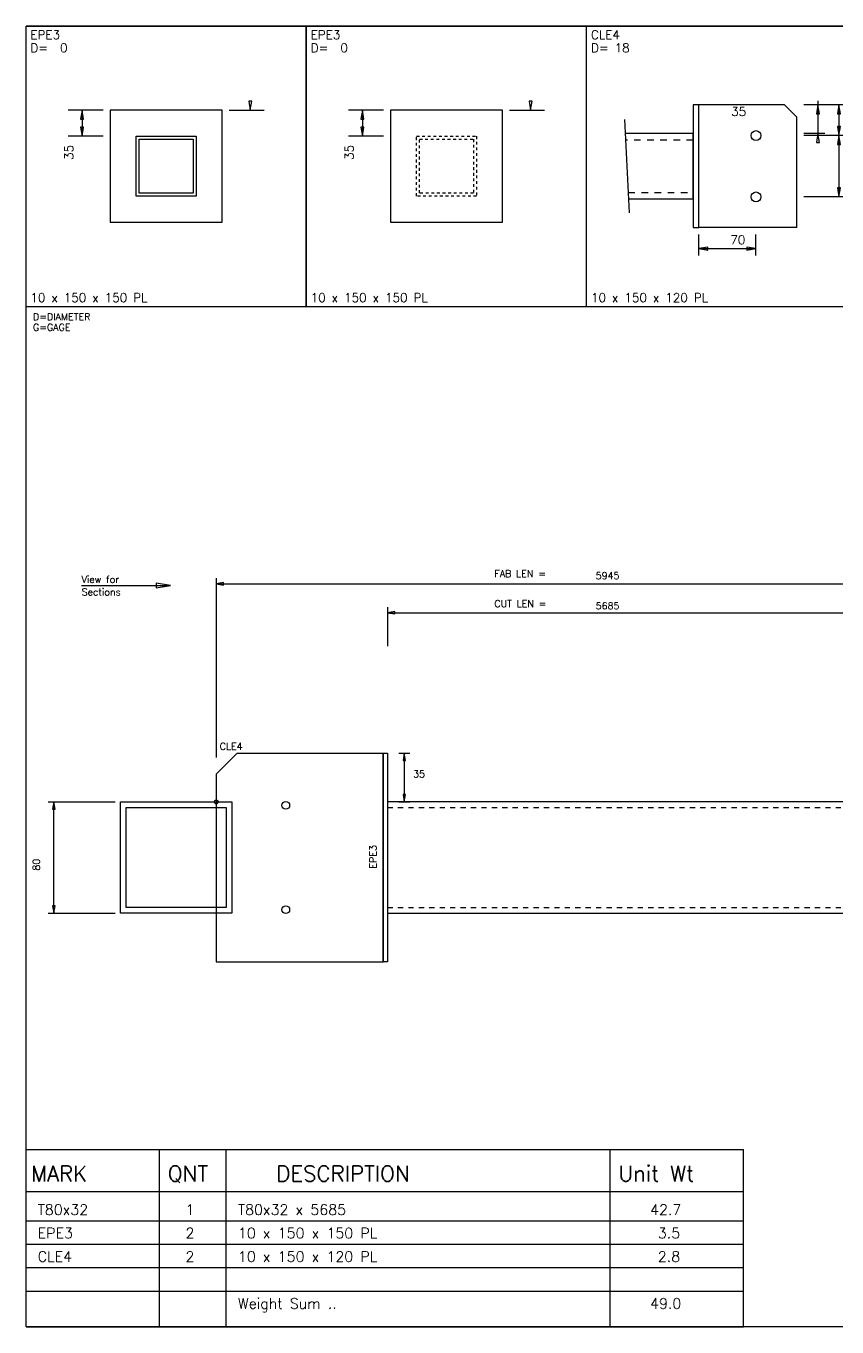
# Model space of a CAD drawing. Extents: x 0 to 428, y 0 to 297.
# Drawn here: x 0 to 185.2, y 0 to 297 of the extents above; entities that cross this region are included whole.
import ezdxf

# ---------------------------------------------------------------- set-up
doc = ezdxf.new("R2010")
doc.units = 0
doc.linetypes.add('CONTIN', pattern=[0])
doc.linetypes.add('DASHED', pattern=[2.38, 1.19, -1.19])
doc.layers.get('0').update_dxf_attribs({"linetype": 'CONTIN'})
for name, color, linetype in [('1', 7, 'CONTIN'), ('10', 7, 'CONTIN'), ('11', 7, 'CONTIN'), ('12', 2, 'CONTIN'), ('13', 2, 'CONTIN'), ('14', 7, 'CONTIN'), ('15', 6, 'CONTIN'), ('16', 7, 'CONTIN'), ('2', 7, 'CONTIN'), ('20', 7, 'CONTIN'), ('21', 7, 'CONTIN'), ('22', 7, 'CONTIN'), ('3', 1, 'CONTIN'), ('6', 4, 'CONTIN'), ('7', 3, 'DASHED')]:
    doc.layers.add(name, color=color, linetype=linetype)
doc.styles.add('SIMPLEX', font='SIMPLEX')

# ---------------------------------------------------------------- blocks, each defined once
blk = doc.blocks.new('CZEBORDR')
at = {"layer": '22'}
for p, q in [((0, 0), (0, 297)), ((0, 297), (420, 297)), ((420, 297), (420, 0)), ((420, 0), (0, 0))]:
    blk.add_line(p, q, dxfattribs=at)
blk = doc.blocks.new('LOGO')
at = {"linetype": 'CONTINUOUS'}
blk.add_line((0, 297), (-420, 297), dxfattribs=at)
at = {"layer": '14'}
for q in [(-420, 61.91), (-256.17, 0)]:
    blk.add_line((-420, 0), q, dxfattribs=at)
at = {"layer": '22'}
for p, q in [((-420, 0), (-420, 297)), ((0, 0), (-420, 0))]:
    blk.add_line(p, q, dxfattribs=at)
blk = doc.blocks.new('CZEBOLT')
at = {"layer": '21', "style": 'SIMPLEX'}
for s, p in [('D=DIAMETER', (0, 2.381)), ('G=GAGE', (0, 0))]:
    blk.add_text(s, height=1.587, dxfattribs=at).set_placement(p)
blk = doc.blocks.new('TSECTN')
at = {"layer": '10'}
for p, q in [((0, 0), (0, 25.4)), ((0, 25.4), (25.4, 25.4)), ((1.27, 1.27), (1.27, 24.13)), ((1.27, 24.13), (24.13, 24.13)), ((24.13, 24.13), (24.13, 1.27)), ((25.4, 25.4), (25.4, 0)), ((25.4, 0), (0, 0)), ((24.13, 1.27), (1.27, 1.27))]:
    blk.add_line(p, q, dxfattribs=at)
blk = doc.blocks.new('ARROW')
at = {"layer": '2'}
for p, q in [((0, 0), (-1.651, 0.275)), ((-1.651, 0.275), (-1.651, -0.275)), ((-1.651, -0.275), (0, 0))]:
    blk.add_line(p, q, dxfattribs=at)
blk = doc.blocks.new('PL1EPE')
at = {"layer": '13'}
for p, q in [((15.24, 35.56), (15.24, 15.24)), ((35.56, 35.56), (15.24, 35.56)), ((35.56, 15.24), (35.56, 35.56)), ((15.24, 15.24), (35.56, 15.24))]:
    blk.add_line(p, q, dxfattribs=at)
at = {"layer": '2'}
for p, q in [((13.97, 35.56), (7.62, 35.56)), ((10.16, 35.56), (10.16, 30.819)), ((36.83, 35.56), (43.18, 35.56)), ((13.97, 30.819), (7.62, 30.819))]:
    blk.add_line(p, q, dxfattribs=at)
at = {"layer": '20'}
for p, q in [((0, 0), (0, 50.8)), ((0, 50.8), (50.8, 50.8)), ((50.8, 0), (50.8, 50.8)), ((0, 0), (50.8, 0))]:
    blk.add_line(p, q, dxfattribs=at)
at = {"layer": '2'}
for p, rotation in [((10.16, 35.56), 90), ((40.64, 35.56), 270), ((10.16, 30.819), 270)]:
    blk.add_blockref('ARROW', p, dxfattribs=dict(at, rotation=rotation))
at = {"layer": '3', "xscale": 0.427, "yscale": 0.427, "zscale": 0.427}
blk.add_blockref('TSECTN', (19.981, 19.981), dxfattribs=at)
at = {"layer": '11', "style": 'SIMPLEX'}
blk.add_text('35', height=1.587, rotation=90, dxfattribs=at).set_placement((8.573, 26.532))
at = {"layer": '16', "style": 'SIMPLEX'}
for s, p in [('EPE3', (0.794, 48.419)), ('10 x 150 x 150 PL', (0.794, 0.794))]:
    blk.add_text(s, height=1.587, dxfattribs=at).set_placement(p)
at = {"layer": '21', "style": 'SIMPLEX'}
blk.add_text('D=  0', height=1.587, dxfattribs=at).set_placement((0.794, 46.038))
blk = doc.blocks.new('TSECTB')
at = {"layer": '7'}
for p, q in [((0, 0), (0, 25.4)), ((0, 25.4), (25.4, 25.4)), ((1.27, 1.27), (1.27, 24.13)), ((1.27, 24.13), (24.13, 24.13)), ((24.13, 24.13), (24.13, 1.27)), ((25.4, 25.4), (25.4, 0)), ((25.4, 0), (0, 0)), ((24.13, 1.27), (1.27, 1.27))]:
    blk.add_line(p, q, dxfattribs=at)
blk = doc.blocks.new('PL2EPE')
at = {"layer": '13'}
for p, q in [((15.24, 35.56), (15.24, 15.24)), ((35.56, 35.56), (15.24, 35.56)), ((35.56, 15.24), (35.56, 35.56)), ((15.24, 15.24), (35.56, 15.24))]:
    blk.add_line(p, q, dxfattribs=at)
at = {"layer": '2'}
for p, q in [((13.97, 35.56), (7.62, 35.56)), ((10.16, 35.56), (10.16, 30.819)), ((36.83, 35.56), (43.18, 35.56)), ((13.97, 30.819), (7.62, 30.819))]:
    blk.add_line(p, q, dxfattribs=at)
at = {"layer": '20'}
for p, q in [((0, 0), (0, 50.8)), ((0, 50.8), (50.8, 50.8)), ((50.8, 0), (50.8, 50.8)), ((0, 0), (50.8, 0))]:
    blk.add_line(p, q, dxfattribs=at)
at = {"layer": '2'}
for p, rotation in [((10.16, 35.56), 90), ((40.64, 35.56), 270), ((10.16, 30.819), 270)]:
    blk.add_blockref('ARROW', p, dxfattribs=dict(at, rotation=rotation))
at = {"layer": '7', "xscale": 0.427, "yscale": 0.427, "zscale": 0.427}
blk.add_blockref('TSECTB', (19.981, 19.981), dxfattribs=at)
at = {"layer": '11', "style": 'SIMPLEX'}
blk.add_text('35', height=1.587, rotation=90, dxfattribs=at).set_placement((8.573, 26.532))
at = {"layer": '16', "style": 'SIMPLEX'}
for s, p in [('EPE3', (0.794, 48.419)), ('10 x 150 x 150 PL', (0.794, 0.794))]:
    blk.add_text(s, height=1.587, dxfattribs=at).set_placement(p)
at = {"layer": '21', "style": 'SIMPLEX'}
blk.add_text('D=  0', height=1.587, dxfattribs=at).set_placement((0.794, 46.038))
blk = doc.blocks.new('RED_CRCL')
at = {"layer": '3'}
blk.add_circle((0, 0), 0.889, dxfattribs=at)
blk = doc.blocks.new('XX3')
at = {"layer": '1'}
for p, q in [((7.747, 16.933), (6.901, 33.867)), ((19.304, 31.327), (7.028, 31.327)), ((19.304, 19.473), (19.304, 31.327)), ((7.62, 19.473), (19.304, 19.473))]:
    blk.add_line(p, q, dxfattribs=at)
at = {"layer": '13'}
for p, q in [((20.32, 36.513), (19.304, 36.513)), ((19.304, 36.513), (19.304, 14.287)), ((20.32, 14.287), (20.32, 36.513)), ((20.32, 14.287), (20.32, 36.512)), ((35.877, 36.512), (20.32, 36.512)), ((35.877, 36.512), (38.1, 34.29)), ((38.1, 14.287), (38.1, 34.29)), ((19.304, 14.287), (20.32, 14.287)), ((38.1, 14.287), (20.32, 14.287))]:
    blk.add_line(p, q, dxfattribs=at)
at = {"layer": '2'}
for p, q in [((46.99, 36.512), (39.37, 36.512)), ((41.91, 37.274), (41.91, 31.327)), ((45.72, 36.512), (45.72, 19.844)), ((43.18, 31.327), (39.37, 31.327)), ((46.99, 30.956), (39.37, 30.956)), ((46.99, 19.844), (39.37, 19.844)), ((20.32, 9.207), (20.32, 13.017)), ((30.692, 9.207), (30.692, 13.017)), ((20.32, 10.477), (30.692, 10.477))]:
    blk.add_line(p, q, dxfattribs=at)
at = {"layer": '20'}
for p, q in [((0, 0), (0, 50.8)), ((0, 50.8), (50.8, 50.8)), ((50.8, 0), (50.8, 50.8)), ((0, 0), (50.8, 0))]:
    blk.add_line(p, q, dxfattribs=at)
at = {"layer": '7'}
for p, q in [((19.304, 30.141), (7.087, 30.141)), ((7.561, 20.659), (19.304, 20.659))]:
    blk.add_line(p, q, dxfattribs=at)
at = {"layer": '2'}
for p, rotation in [((41.91, 36.512), 90), ((45.72, 36.512), 90), ((41.91, 31.327), 90), ((45.72, 30.956), -90), ((45.72, 30.956), 90), ((45.72, 19.844), -90), ((20.32, 10.477), 180)]:
    blk.add_blockref('ARROW', p, dxfattribs=dict(at, rotation=rotation))
blk.add_blockref('ARROW', (30.692, 10.477), dxfattribs=at)
at = {"layer": '6'}
for p in [(30.692, 30.956), (30.692, 19.844)]:
    blk.add_blockref('RED_CRCL', p, dxfattribs=at)
at = {"layer": '11', "style": 'SIMPLEX'}
for s, p in [('35', (26.194, 34.502)), ('38', (47.308, 34.131)), ('75', (47.308, 20.637)), ('70', (26.035, 11.271))]:
    blk.add_text(s, height=1.587, dxfattribs=at).set_placement(p)
at = {"layer": '16', "style": 'SIMPLEX'}
for s, p in [('CLE4', (0.794, 48.419)), ('10 x 150 x 120 PL', (0.794, 0.794))]:
    blk.add_text(s, height=1.587, dxfattribs=at).set_placement(p)
at = {"layer": '21', "style": 'SIMPLEX'}
blk.add_text('D= 18', height=1.587, dxfattribs=at).set_placement((0.794, 46.038))
blk = doc.blocks.new('CZEPLATE')
at = {"layer": '14'}
for p, q in [((0, 40.481), (163.83, 40.481)), ((0, 0), (0, 40.481)), ((30.48, 0), (30.48, 40.481)), ((45.72, 0), (45.72, 40.481)), ((133.35, 0), (133.35, 40.481)), ((163.83, 0), (163.83, 40.481)), ((163.83, 0), (163.83, 40.481)), ((0, 30.956), (163.83, 30.956)), ((0, 24.259), (163.83, 24.259)), ((0, 18.901), (163.83, 18.901)), ((0, 13.543), (163.83, 13.543)), ((0, 8.186), (163.83, 8.186)), ((0, 0), (163.83, 0))]:
    blk.add_line(p, q, dxfattribs=at)
at = {"layer": '14', "style": 'SIMPLEX'}
for s, height, p in [('MARK', 3.572, (1.143, 33.242)), ('QNT', 3.572, (32.385, 33.242)), ('DESCRIPTION', 3.572, (57.15, 33.242)), ('Unit Wt', 3.572, (135.255, 33.242)), ('T80x32', 2.381, (2.667, 25.598)), ('  1', 2.381, (33.147, 25.598)), ('T80x32 x 5685', 2.381, (48.387, 25.598)), ('   42.7', 2.381, (137.16, 25.598)), ('EPE3', 2.381, (2.667, 20.241)), ('  2', 2.381, (33.147, 20.241)), ('10 x 150 x 150 PL', 2.381, (48.387, 20.241)), ('    3.5', 2.381, (137.16, 20.241)), ('CLE4', 2.381, (2.667, 14.883)), ('  2', 2.381, (33.147, 14.883)), ('10 x 150 x 120 PL', 2.381, (48.387, 14.883)), ('    2.8', 2.381, (137.16, 14.883)), ('Weight Sum ..', 2.381, (48.387, 4.167)), ('   49.0', 2.381, (137.16, 4.167))]:
    blk.add_text(s, height=height, dxfattribs=at).set_placement(p)
blk = doc.blocks.new('CZESECTN')
at = {"layer": '2'}
for p, q in [((7.62, 55.88), (22.86, 55.88)), ((8.89, 30.48), (8.89, 55.88)), ((7.62, 30.48), (22.86, 30.48))]:
    blk.add_line(p, q, dxfattribs=at)
at = {"layer": '1'}
blk.add_blockref('TSECTN', (24.13, 30.48), dxfattribs=at)
at = {"layer": '2'}
for p, rotation in [((8.89, 55.88), 90), ((8.89, 30.48), -90)]:
    blk.add_blockref('ARROW', p, dxfattribs=dict(at, rotation=rotation))
at = {"layer": '11', "style": 'SIMPLEX'}
blk.add_text('80', height=1.587, rotation=90, dxfattribs=at).set_placement((5.683, 40.164))
blk = doc.blocks.new('MAG_CRCL')
at = {"layer": '15'}
blk.add_circle((0, 0), 0.889, dxfattribs=at)
blk = doc.blocks.new('BSEPLT')
at = {"layer": '12'}
for p, q in [((-0.508, 0), (0.508, 0)), ((-0.508, -12.7), (-0.508, 0)), ((0.508, 0), (0.508, -12.7)), ((0.508, -12.7), (-0.508, -12.7))]:
    blk.add_line(p, q, dxfattribs=at)
blk = doc.blocks.new('ARROWP')
at = {"layer": '2'}
for p, q in [((0, 0), (-1.651, 0.275)), ((-1.651, 0.275), (-1.651, -0.275)), ((-1.651, -0.275), (0, 0))]:
    blk.add_line(p, q, dxfattribs=at)
blk = doc.blocks.new('CZEPIECE')
at = {"layer": '1'}
for p, q in [((362.85, 55.88), (82.55, 55.88)), ((82.55, 55.88), (82.55, 30.48)), ((362.85, 30.48), (362.85, 55.88)), ((82.55, 30.48), (362.85, 30.48))]:
    blk.add_line(p, q, dxfattribs=at)
at = {"layer": '13'}
for p, q in [((48.196, 66.993), (43.434, 62.23)), ((48.196, 66.993), (81.534, 66.993)), ((81.534, 66.993), (81.534, 19.368)), ((363.866, 66.993), (397.204, 66.993)), ((363.866, 66.993), (363.866, 19.368)), ((397.204, 66.993), (401.966, 62.23)), ((43.434, 62.23), (43.434, 19.368)), ((401.966, 62.23), (401.966, 19.368)), ((43.434, 19.368), (81.534, 19.368)), ((363.866, 19.368), (401.966, 19.368))]:
    blk.add_line(p, q, dxfattribs=at)
at = {"layer": '2'}
for p, q in [((43.434, 106.934), (43.434, 66.04)), ((401.966, 106.934), (401.966, 66.04)), ((43.434, 105.664), (401.966, 105.664)), ((82.55, 100.33), (82.55, 91.44)), ((82.55, 99.06), (362.85, 99.06)), ((362.85, 100.33), (362.85, 91.44)), ((362.85, 92.71), (362.85, 85.09)), ((362.85, 91.44), (375.55, 91.44)), ((85.09, 66.993), (87.63, 66.993)), ((86.36, 66.993), (86.36, 55.88)), ((360.818, 66.993), (358.278, 66.993)), ((359.548, 66.993), (359.548, 55.88)), ((85.09, 55.88), (87.63, 55.88)), ((360.818, 55.88), (358.278, 55.88))]:
    blk.add_line(p, q, dxfattribs=at)
at = {"layer": '21'}
blk.add_line((12.7, 105.283), (33.02, 105.283), dxfattribs=at)
at = {"layer": '7'}
for p, q in [((82.55, 54.61), (362.85, 54.61)), ((82.55, 31.75), (362.85, 31.75))]:
    blk.add_line(p, q, dxfattribs=at)
at = {"xscale": 2, "yscale": 2, "zscale": 2}
blk.add_blockref('ARROWP', (33.02, 105.283), dxfattribs=at)
at = {"rotation": 180}
blk.add_blockref('ARROW', (362.85, 91.44), dxfattribs=at)
at = {"yscale": 3.75, "zscale": 3.75}
blk.add_blockref('BSEPLT', (363.358, 66.993), dxfattribs=at)
blk.add_blockref('BSEPLT', (363.358, 66.993), dxfattribs=at)
at = {"layer": '12', "yscale": 3.75, "zscale": 3.75}
blk.add_blockref('BSEPLT', (82.042, 66.993), dxfattribs=at)
at = {"layer": '13'}
for p in [(59.309, 55.086), (386.091, 55.086), (59.309, 31.274), (386.091, 31.274)]:
    blk.add_blockref('RED_CRCL', p, dxfattribs=at)
at = {"layer": '15', "xscale": 0.5, "yscale": 0.5, "zscale": 0.5}
for p in [(43.434, 55.88), (401.966, 55.88)]:
    blk.add_blockref('MAG_CRCL', p, dxfattribs=at)
at = {"layer": '2'}
for p, rotation in [((43.434, 105.664), 180), ((82.55, 99.06), 180), ((86.36, 66.993), 90), ((359.548, 66.993), 90), ((86.36, 55.88), -90), ((359.548, 55.88), -90)]:
    blk.add_blockref('ARROW', p, dxfattribs=dict(at, rotation=rotation))
for p in [(401.966, 105.664), (362.85, 99.06)]:
    blk.add_blockref('ARROW', p, dxfattribs=at)
at = {"layer": '11', "style": 'SIMPLEX'}
for s, p in [('5945', (130.059, 106.701)), ('CUT LEN =', (106.934, 100.33)), ('5685', (130.059, 99.843)), ('35', (88.392, 61.436)), ('35', (354.976, 59.849))]:
    blk.add_text(s, height=1.587, dxfattribs=at).set_placement(p)
at = {"layer": '2', "style": 'SIMPLEX'}
for s, p in [('FAB LEN =', (106.934, 107.188)), ('TAPE', (364.12, 91.694))]:
    blk.add_text(s, height=1.587, dxfattribs=at).set_placement(p)
at = {"layer": '21', "style": 'SIMPLEX'}
for s, p in [('View for', (12.7, 105.918)), ('Sections', (12.7, 103.013))]:
    blk.add_text(s, height=1.587, dxfattribs=at).set_placement(p)
at = {"layer": '3', "style": 'SIMPLEX'}
for s, p in [('CLE4', (44.228, 67.786)), ('CLE4', (364.66, 67.786)), ('T80x32', (193.705, 42.386))]:
    blk.add_text(s, height=1.587, dxfattribs=at).set_placement(p)
for p in [(80.01, 40.64), (367.422, 40.64)]:
    blk.add_text('EPE3', height=1.587, rotation=90, dxfattribs=at).set_placement(p)

msp = doc.modelspace()

# ---------------------------------------------------------------- block references
at = {"xscale": 1.26, "yscale": 1.26, "zscale": 1.26}
for name, p in [('PL1EPE', (0, 233)), ('PL2EPE', (64, 233)), ('XX3', (128, 233))]:
    msp.add_blockref(name, p, dxfattribs=at)
for name, p in [('CZEPIECE', (0, 64)), ('CZESECTN', (-2.54, 64)), ('CZEPLATE', (0, 0))]:
    msp.add_blockref(name, p)
at = {"layer": '1'}
for name, p in [('CZEBORDR', (0, 0)), ('CZEBOLT', (1.587, 227.444))]:
    msp.add_blockref(name, p, dxfattribs=at)
at = {"layer": '2'}
msp.add_blockref('LOGO', (420, 0), dxfattribs=at)

doc.saveas('drawing.dxf')
